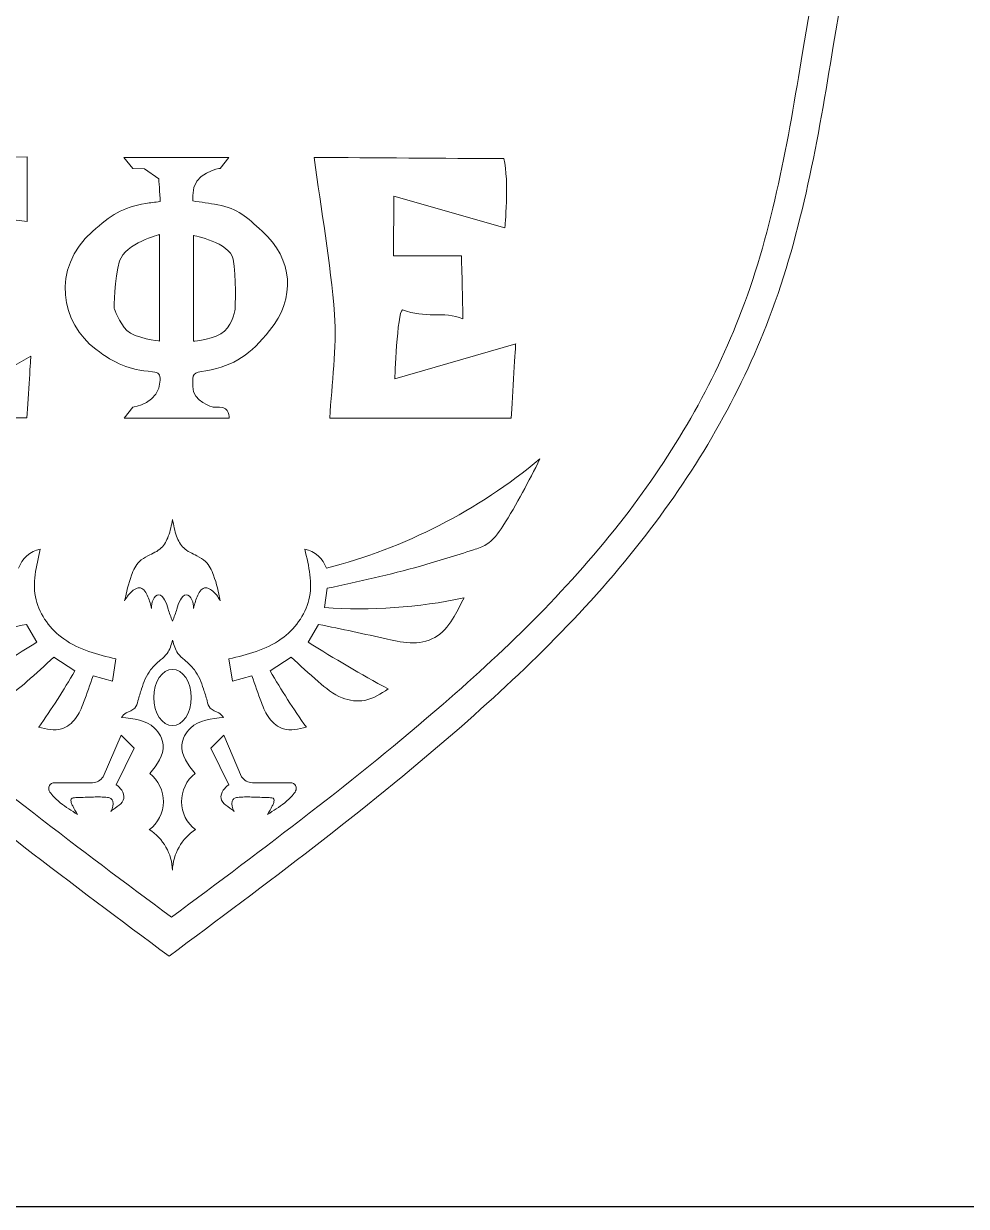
# Model space of a CAD drawing. Header units: inches. Extents: x 0 to 12, y 0 to 12.
# Drawn here: x 6.429 to 7.478, y 0 to 1.316 of the extents above; entities that cross this region are included whole.
import ezdxf

# ---------------------------------------------------------------- set-up
doc = ezdxf.new("R2010")
doc.units = ezdxf.units.IN
doc.header["$MEASUREMENT"] = 0

msp = doc.modelspace()

# ---------------------------------------------------------------- linework, layer by layer
at = {"color": 250, "lineweight": 0}
msp.add_line((7.3302, 1.2912), (7.4227, 1.8263), dxfattribs=at)
at = {"color": 5, "lineweight": 0}
for p, q in [((7.2959, 1.284), (7.3838, 1.7924)), ((6.7639, 0.6665), (6.7671, 0.6878)), ((6.444, 0.6279), (6.4323, 0.6477)), ((6.7457, 0.6279), (6.7575, 0.6477)), ((6.4861, 0.5959), (6.4629, 0.6112)), ((6.532, 0.6093), (6.5282, 0.5846)), ((6.6577, 0.6093), (6.6615, 0.5846)), ((6.7036, 0.5959), (6.7268, 0.6112)), ((6.5282, 0.5846), (6.5065, 0.5903)), ((6.6615, 0.5846), (6.6832, 0.5903)), ((6.5179, 0.4781), (6.5378, 0.5245)), ((6.5378, 0.5245), (6.5522, 0.51)), ((6.6519, 0.5245), (6.6375, 0.51)), ((6.6718, 0.4781), (6.6519, 0.5245)), ((6.5522, 0.51), (6.5322, 0.4692)), ((6.6375, 0.51), (6.6576, 0.4692)), ((6.4642, 0.4714), (6.5059, 0.4714)), ((6.7256, 0.4714), (6.6839, 0.4714))]:
    msp.add_line(p, q, dxfattribs=at)
msp.add_lwpolyline([(0, 0), (12, 0), (12, 12), (0, 12)], close=True)
for centre, radius, start, end in [((6.6166, 1.2955), 0.604, 284.3341, 309.8666), ((6.4541, 0.6998), 0.0322, 101.4674, 161.1937), ((6.7357, 0.6998), 0.0322, 18.8063, 78.5326), ((6.8041, 1.2156), 0.5506, 265.8076, 282.0733), ((5.6525, 1.8824), 1.4833, 298.2597, 302.2494), ((7.5372, 1.8824), 1.4833, 237.7506, 241.7403), ((5.8265, 0.9751), 0.7609, 324.5017, 330.1066), ((7.3633, 0.9751), 0.7609, 209.8934, 215.4983), ((6.5056, 0.4861), 0.0146, 271.0459, 327.1361), ((6.5456, 0.4506), 0.0392, 306.8379, 52.1804), ((6.6441, 0.4506), 0.0392, 127.8196, 233.1621), ((6.6841, 0.4861), 0.0146, 212.8639, 268.9541), ((6.5388, 0.3721), 0.0561, 1.9204, 57.3192), ((6.6509, 0.3721), 0.0561, 122.6808, 178.0796)]:
    msp.add_arc(centre, radius, start, end, dxfattribs=at)
msp.add_ellipse((6.5949, 0.5663), major_axis=(0, 0.0313), ratio=0.665933, dxfattribs=at)
for points, knots in [([(6.931, 1.7257), (6.9588, 1.7138), (6.9791, 1.6949), (6.9932, 1.6675), (7.0126, 1.63), (7.0214, 1.5907), (7.0214, 1.549), (7.0214, 1.5403), (7.02, 1.5315), (7.0192, 1.5228), (7.0198, 1.5145), (7.0225, 1.5057), (7.0206, 1.4979), (7.015, 1.4748), (7.0077, 1.4522), (7.0008, 1.4294), (6.999, 1.4236), (6.9965, 1.4182), (6.9943, 1.4126), (6.9837, 1.4012), (6.9731, 1.3898), (6.9626, 1.3783), (6.9622, 1.3779), (6.9625, 1.3768), (6.9624, 1.376), (6.9624, 1.376), (6.9625, 1.3762), (6.9625, 1.3762), (6.939, 1.3558), (6.909, 1.3513), (6.8805, 1.3437), (6.8721, 1.3414), (6.8628, 1.3417), (6.8538, 1.3417), (6.6995, 1.3416), (6.5452, 1.3415), (6.3909, 1.3419), (6.379, 1.3419), (6.3744, 1.3376), (6.3714, 1.3269), (6.3644, 1.302), (6.3561, 1.2776), (6.3489, 1.2528), (6.3464, 1.2442), (6.3428, 1.2408), (6.3331, 1.2408), (6.2102, 1.241), (6.0872, 1.2409), (5.9643, 1.2404), (5.9527, 1.2404), (5.9483, 1.2452), (5.9481, 1.2558), (5.9535, 1.2554), (5.9589, 1.2549), (5.9643, 1.2544), (5.9696, 1.2542), (5.9749, 1.2537), (5.9802, 1.2537), (6.0692, 1.2537), (6.1582, 1.2537), (6.2473, 1.2537), (6.2721, 1.2537), (6.2969, 1.2534), (6.3216, 1.2539), (6.3257, 1.254), (6.3321, 1.2565), (6.3332, 1.2594), (6.3442, 1.2904), (6.3543, 1.3216), (6.3646, 1.3528), (6.3694, 1.3533), (6.3742, 1.3541), (6.3791, 1.3541), (6.4368, 1.3542), (6.4946, 1.3541), (6.5524, 1.3541), (6.5567, 1.3541), (6.561, 1.3545), (6.5663, 1.3548), (6.5663, 1.3734), (6.5664, 1.3908), (6.5663, 1.4082), (6.566, 1.4448), (6.5657, 1.4814), (6.5653, 1.518), (6.5691, 1.5219), (6.5729, 1.5258), (6.5767, 1.5297), (6.5779, 1.5266), (6.5803, 1.5235), (6.5803, 1.5204), (6.5806, 1.4723), (6.5806, 1.4243), (6.5807, 1.3762), (6.5795, 1.3707), (6.5779, 1.3652), (6.5773, 1.3596), (6.5771, 1.358), (6.5795, 1.356), (6.5807, 1.3542), (6.6424, 1.3542), (6.7041, 1.3542), (6.7668, 1.3542), (6.7668, 1.3661), (6.7669, 1.3762), (6.7668, 1.3863), (6.7665, 1.4303), (6.7662, 1.4742), (6.7659, 1.5182), (6.7698, 1.5228), (6.7737, 1.5274), (6.7776, 1.5321), (6.7789, 1.529), (6.7812, 1.5259), (6.7812, 1.5228), (6.7815, 1.4754), (6.7816, 1.4279), (6.7817, 1.3805), (6.78, 1.3722), (6.7784, 1.3639), (6.7767, 1.3556), (6.7807, 1.3551), (6.7847, 1.3541), (6.7886, 1.3541), (6.8159, 1.3546), (6.8431, 1.3551), (6.8703, 1.3561), (6.929, 1.3583), (6.9734, 1.391), (6.9922, 1.4465), (7.0067, 1.4891), (7.0087, 1.533), (7.0045, 1.5776), (6.9989, 1.637), (6.9792, 1.6875), (6.9235, 1.7176), (6.926, 1.7203), (6.9285, 1.723), (6.931, 1.7257)], [0, 0, 0, 0, 1, 1, 1, 2, 2, 2, 3, 3, 3, 4, 4, 4, 5, 5, 5, 6, 6, 6, 7, 7, 7, 8, 8, 8, 9, 9, 9, 10, 10, 10, 11, 11, 11, 12, 12, 12, 13, 13, 13, 14, 14, 14, 15, 15, 15, 16, 16, 16, 17, 17, 17, 18, 18, 18, 19, 19, 19, 20, 20, 20, 21, 21, 21, 22, 22, 22, 23, 23, 23, 24, 24, 24, 25, 25, 25, 26, 26, 26, 27, 27, 27, 28, 28, 28, 29, 29, 29, 30, 30, 30, 31, 31, 31, 32, 32, 32, 33, 33, 33, 34, 34, 34, 35, 35, 35, 36, 36, 36, 37, 37, 37, 38, 38, 38, 39, 39, 39, 40, 40, 40, 41, 41, 41, 42, 42, 42, 43, 43, 43, 44, 44, 44, 45, 45, 45, 46, 46, 46, 46]), ([(6.5938, 0.3218), (6.491, 0.3983), (6.3107, 0.5325), (6.0855, 0.7519), (5.9396, 1.0013), (5.9075, 1.1861), (5.8916, 1.284)], [0, 0, 0, 0, 0.0808468, 0.1419248, 0.197496, 0.2597021, 0.2597021, 0.2597021, 0.2597021]), ([(6.5938, 0.3218), (6.6965, 0.3983), (6.8768, 0.5325), (7.102, 0.7519), (7.2479, 1.0013), (7.2801, 1.1861), (7.2959, 1.284)], [0, 0, 0, 0, 0.0808468, 0.1419248, 0.197496, 0.2597021, 0.2597021, 0.2597021, 0.2597021]), ([(6.7671, 0.6878), (6.8019, 0.6953), (6.8569, 0.7073), (6.9147, 0.7258), (6.9487, 0.7368), (6.9743, 0.7737), (6.9911, 0.8068), (7.0038, 0.8318)], [0, 0, 0, 0, 0.02753964, 0.04351363, 0.0474821, 0.05463243, 0.07669562, 0.07669562, 0.07669562, 0.07669562]), ([(6.5949, 0.7644), (6.5937, 0.7581), (6.5915, 0.7469), (6.5832, 0.7308), (6.5691, 0.7252), (6.5556, 0.7172), (6.547, 0.6987), (6.5437, 0.6835), (6.5416, 0.674)], [0, 0, 0, 0, 0.00496667, 0.00889983, 0.01334248, 0.01630321, 0.02086423, 0.02843291, 0.02843291, 0.02843291, 0.02843291]), ([(6.5949, 0.7644), (6.5961, 0.7581), (6.5982, 0.7469), (6.6065, 0.7308), (6.6206, 0.7252), (6.6341, 0.7172), (6.6428, 0.6987), (6.6461, 0.6835), (6.6481, 0.674)], [0, 0, 0, 0, 0.00496667, 0.00889983, 0.01334248, 0.01630321, 0.02086423, 0.02843291, 0.02843291, 0.02843291, 0.02843291]), ([(6.532, 0.6093), (6.5115, 0.6142), (6.4733, 0.6233), (6.4344, 0.675), (6.4432, 0.7123), (6.4477, 0.7314)], [0, 0, 0, 0, 0.01607831, 0.02987121, 0.04449574, 0.04449574, 0.04449574, 0.04449574]), ([(6.6577, 0.6093), (6.6783, 0.6142), (6.7165, 0.6233), (6.7553, 0.675), (6.7466, 0.7123), (6.7421, 0.7314)], [0, 0, 0, 0, 0.01607831, 0.02987121, 0.04449574, 0.04449574, 0.04449574, 0.04449574]), ([(6.5715, 0.6655), (6.5705, 0.6697), (6.5685, 0.6778), (6.5607, 0.6917), (6.5475, 0.6839), (6.5436, 0.6774), (6.5416, 0.674)], [0, 0, 0, 0, 0.00351206, 0.00679766, 0.00978558, 0.01288207, 0.01288207, 0.01288207, 0.01288207]), ([(6.6183, 0.6655), (6.6193, 0.6697), (6.6213, 0.6778), (6.6291, 0.6917), (6.6422, 0.6839), (6.6461, 0.6774), (6.6481, 0.674)], [0, 0, 0, 0, 0.00351206, 0.00679766, 0.00978558, 0.01288207, 0.01288207, 0.01288207, 0.01288207]), ([(6.4323, 0.6477), (6.4068, 0.6424), (6.3717, 0.6351), (6.3276, 0.6248), (6.2977, 0.6322), (6.2817, 0.6549), (6.2739, 0.6703), (6.2705, 0.6772)], [0, 0, 0, 0, 0.02023305, 0.02779216, 0.03497388, 0.04239776, 0.04841567, 0.04841567, 0.04841567, 0.04841567]), ([(6.5949, 0.6513), (6.5931, 0.6558), (6.5901, 0.6638), (6.5875, 0.674), (6.5799, 0.6836), (6.5717, 0.6746), (6.5716, 0.6686), (6.5715, 0.6655)], [0, 0, 0, 0, 0.00367448, 0.00651244, 0.00872326, 0.0109429, 0.0134626, 0.0134626, 0.0134626, 0.0134626]), ([(6.5949, 0.6513), (6.5966, 0.6558), (6.5997, 0.6638), (6.6023, 0.674), (6.6099, 0.6836), (6.618, 0.6746), (6.6182, 0.6686), (6.6183, 0.6655)], [0, 0, 0, 0, 0.00367448, 0.00651244, 0.00872326, 0.0109429, 0.0134626, 0.0134626, 0.0134626, 0.0134626]), ([(6.7575, 0.6477), (6.783, 0.6424), (6.818, 0.6351), (6.8622, 0.6248), (6.892, 0.6322), (6.9081, 0.6549), (6.9158, 0.6703), (6.9193, 0.6772)], [0, 0, 0, 0, 0.02023305, 0.02779216, 0.03497388, 0.04239776, 0.04841567, 0.04841567, 0.04841567, 0.04841567]), ([(6.5949, 0.6301), (6.5934, 0.6249), (6.591, 0.6162), (6.5802, 0.6069), (6.5677, 0.596), (6.5612, 0.5787), (6.5568, 0.5645), (6.5539, 0.5526), (6.5437, 0.5506), (6.5396, 0.546), (6.538, 0.5442)], [0, 0, 0, 0, 0.00412311, 0.00675957, 0.01082209, 0.01687384, 0.02044886, 0.02277519, 0.025562, 0.02745838, 0.02745838, 0.02745838, 0.02745838]), ([(6.5949, 0.6301), (6.5964, 0.6249), (6.5988, 0.6162), (6.6096, 0.6069), (6.622, 0.596), (6.6286, 0.5787), (6.633, 0.5645), (6.6359, 0.5526), (6.646, 0.5506), (6.6501, 0.546), (6.6518, 0.5442)], [0, 0, 0, 0, 0.00412311, 0.00675957, 0.01082209, 0.01687384, 0.02044886, 0.02277519, 0.025562, 0.02745838, 0.02745838, 0.02745838, 0.02745838]), ([(6.4629, 0.6112), (6.453, 0.6021), (6.4352, 0.5856), (6.4095, 0.5645), (6.3787, 0.56), (6.3632, 0.5704), (6.3548, 0.5759)], [0, 0, 0, 0, 0.01052872, 0.01884852, 0.02537562, 0.03288337, 0.03288337, 0.03288337, 0.03288337]), ([(6.7268, 0.6112), (6.7368, 0.6021), (6.7546, 0.5856), (6.7803, 0.5645), (6.811, 0.56), (6.8266, 0.5704), (6.8349, 0.5759)], [0, 0, 0, 0, 0.01052872, 0.01884852, 0.02537562, 0.03288337, 0.03288337, 0.03288337, 0.03288337]), ([(6.5065, 0.5903), (6.5031, 0.5804), (6.4974, 0.5643), (6.4887, 0.5423), (6.4701, 0.5274), (6.4547, 0.5311), (6.4459, 0.5333)], [0, 0, 0, 0, 0.00813648, 0.01321573, 0.01827977, 0.02485473, 0.02485473, 0.02485473, 0.02485473]), ([(6.6832, 0.5903), (6.6867, 0.5804), (6.6923, 0.5643), (6.7011, 0.5423), (6.7196, 0.5274), (6.7351, 0.5311), (6.7438, 0.5333)], [0, 0, 0, 0, 0.00813648, 0.01321573, 0.01827977, 0.02485473, 0.02485473, 0.02485473, 0.02485473]), ([(6.5697, 0.4816), (6.5776, 0.4918), (6.5904, 0.5083), (6.5729, 0.5405), (6.5517, 0.5427), (6.538, 0.5442)], [0, 0, 0, 0, 0.00906876, 0.01459213, 0.02458282, 0.02458282, 0.02458282, 0.02458282]), ([(6.6201, 0.4816), (6.6121, 0.4918), (6.5993, 0.5083), (6.6169, 0.5405), (6.6381, 0.5427), (6.6518, 0.5442)], [0, 0, 0, 0, 0.00906876, 0.01459213, 0.02458282, 0.02458282, 0.02458282, 0.02458282]), ([(6.4891, 0.4362), (6.4826, 0.4403), (6.4717, 0.4471), (6.4611, 0.4569), (6.4559, 0.465), (6.4591, 0.4712), (6.4628, 0.4713), (6.4642, 0.4714)], [0, 0, 0, 0, 0.00596177, 0.00986587, 0.01130521, 0.01296865, 0.01403095, 0.01403095, 0.01403095, 0.01403095]), ([(6.5322, 0.4692), (6.5345, 0.4674), (6.5391, 0.4636), (6.5436, 0.4496), (6.5317, 0.4444), (6.5264, 0.4397), (6.5263, 0.4395)], [0, 0, 0, 0, 0.002263082, 0.004672888, 0.009805081, 0.009973743, 0.009973743, 0.009973743, 0.009973743]), ([(6.6576, 0.4692), (6.6553, 0.4674), (6.6506, 0.4636), (6.6461, 0.4496), (6.658, 0.4444), (6.6633, 0.4397), (6.6635, 0.4395)], [0, 0, 0, 0, 0.002263082, 0.004672888, 0.009805081, 0.009973743, 0.009973743, 0.009973743, 0.009973743]), ([(6.7007, 0.4362), (6.7072, 0.4403), (6.718, 0.4471), (6.7287, 0.4569), (6.7338, 0.465), (6.7306, 0.4712), (6.727, 0.4713), (6.7256, 0.4714)], [0, 0, 0, 0, 0.00596177, 0.00986587, 0.01130521, 0.01296865, 0.01403095, 0.01403095, 0.01403095, 0.01403095]), ([(6.4891, 0.4362), (6.4872, 0.4394), (6.4847, 0.4437), (6.482, 0.4491), (6.4814, 0.4546), (6.4935, 0.4551), (6.5053, 0.4556), (6.5186, 0.4557), (6.5266, 0.4544), (6.5303, 0.4485), (6.5283, 0.4431), (6.5263, 0.4395)], [0, 0, 0, 0, 0.00278599, 0.00388366, 0.00486863, 0.00626844, 0.01134116, 0.01538852, 0.01640716, 0.01732059, 0.0203083, 0.0203083, 0.0203083, 0.0203083]), ([(6.7007, 0.4362), (6.7025, 0.4394), (6.7051, 0.4437), (6.7077, 0.4491), (6.7084, 0.4546), (6.6962, 0.4551), (6.6844, 0.4556), (6.6712, 0.4557), (6.6631, 0.4544), (6.6595, 0.4485), (6.6615, 0.4431), (6.6635, 0.4395)], [0, 0, 0, 0, 0.00278599, 0.00388366, 0.00486863, 0.00626844, 0.01134116, 0.01538852, 0.01640716, 0.01732059, 0.0203083, 0.0203083, 0.0203083, 0.0203083])]:
    msp.add_open_spline(points, degree=3, knots=knots, dxfattribs=at)
at = {"color": 250, "lineweight": 0}
for points in [[(6.591, 0.2784), (6.4829, 0.3589), (6.293, 0.5002), (6.056, 0.7311), (5.9025, 0.9936), (5.8686, 1.1882), (5.8519, 1.2912)], [(6.591, 0.2784), (6.6992, 0.3589), (6.889, 0.5002), (7.126, 0.7311), (7.2796, 0.9936), (7.3135, 1.1882), (7.3302, 1.2912)]]:
    msp.add_open_spline(points, degree=3, knots=[0, 0, 0, 0, 0.0808468, 0.1419248, 0.197496, 0.2597021, 0.2597021, 0.2597021, 0.2597021], dxfattribs=at)
at = {"color": 2, "lineweight": 0}
for points, knots in [([(6.3087, 1.1114), (6.3087, 1.1114), (6.3551, 1.0025), (6.3551, 1.0025), (6.3551, 1.0025), (6.2984, 0.9292), (6.2984, 0.9292), (6.2984, 0.9292), (6.4085, 0.9299), (6.4085, 0.9299), (6.4085, 0.9299), (6.4373, 0.9461), (6.4373, 0.9461), (6.4373, 0.9461), (6.4344, 0.9022), (6.4327, 0.8774), (6.3597, 0.8774), (6.2352, 0.8774), (6.2352, 0.8774), (6.2352, 0.8774), (6.2344, 0.9149), (6.2344, 0.9149), (6.2344, 0.9149), (6.2935, 1.0039), (6.2935, 1.0039), (6.2935, 1.0039), (6.2279, 1.1166), (6.2279, 1.1166), (6.2279, 1.1166), (6.2273, 1.1625), (6.2273, 1.1625), (6.2273, 1.1625), (6.4332, 1.1681), (6.4332, 1.1681), (6.4332, 1.1441), (6.4332, 1.12), (6.4333, 1.0959), (6.4333, 1.0959), (6.3087, 1.1114), (6.3087, 1.1114)], [0, 0, 0, 0, 1, 1, 1, 2, 2, 2, 3, 3, 3, 4, 4, 4, 5, 5, 5, 6, 6, 6, 7, 7, 7, 8, 8, 8, 9, 9, 9, 10, 10, 10, 11, 11, 11, 12, 12, 12, 13, 13, 13, 13]), ([(6.6574, 1.1674), (6.6574, 1.1674), (6.6479, 1.1552), (6.6479, 1.1552), (6.6479, 1.1552), (6.6172, 1.1512), (6.6174, 1.1251), (6.6174, 1.1233), (6.6174, 1.1215), (6.6174, 1.119), (6.6268, 1.1176), (6.6361, 1.1164), (6.6452, 1.1147), (6.6684, 1.1102), (6.677, 1.1011), (6.6946, 1.0852), (6.729, 1.0542), (6.7323, 1.0106), (6.703, 0.9747), (6.6816, 0.9483), (6.6649, 0.9357), (6.6321, 0.9299), (6.6173, 0.9273), (6.6172, 0.9277), (6.6174, 0.9125), (6.6175, 0.8955), (6.64, 0.8895), (6.64, 0.8895), (6.64, 0.8895), (6.6447, 0.8894), (6.6471, 0.8894), (6.6589, 0.8894), (6.6578, 0.8773), (6.6578, 0.8773), (6.6578, 0.8773), (6.5411, 0.8773), (6.5411, 0.8773), (6.5411, 0.8773), (6.5508, 0.8894), (6.5508, 0.8894), (6.5508, 0.8894), (6.5808, 0.8937), (6.5811, 0.9193), (6.5812, 0.9257), (6.5801, 0.9281), (6.5726, 0.9288), (6.5455, 0.9315), (6.5318, 0.9372), (6.5094, 0.954), (6.4714, 0.9824), (6.4587, 1.0434), (6.5059, 1.085), (6.5264, 1.1031), (6.5387, 1.1115), (6.5652, 1.1161), (6.5701, 1.1169), (6.575, 1.1174), (6.5813, 1.1182), (6.5808, 1.1266), (6.5796, 1.1434), (6.5796, 1.1434), (6.5796, 1.1434), (6.5636, 1.1548), (6.5636, 1.1548), (6.5636, 1.1548), (6.5509, 1.1552), (6.5509, 1.1552), (6.5509, 1.1552), (6.5409, 1.1674), (6.5409, 1.1674), (6.5409, 1.1674), (6.6574, 1.1674), (6.6574, 1.1674)], [0, 0, 0, 0, 1, 1, 1, 2, 2, 2, 3, 3, 3, 4, 4, 4, 5, 5, 5, 6, 6, 6, 7, 7, 7, 8, 8, 8, 9, 9, 9, 10, 10, 10, 11, 11, 11, 12, 12, 12, 13, 13, 13, 14, 14, 14, 15, 15, 15, 16, 16, 16, 17, 17, 17, 18, 18, 18, 19, 19, 19, 20, 20, 20, 21, 21, 21, 22, 22, 22, 23, 23, 23, 24, 24, 24, 24]), ([(6.9635, 1.1661), (6.9699, 1.1401), (6.9647, 1.089), (6.9647, 1.089), (6.9647, 1.089), (6.8413, 1.1244), (6.8413, 1.1244), (6.8413, 1.1244), (6.8409, 1.0578), (6.8409, 1.0578), (6.8409, 1.0578), (6.9164, 1.0578), (6.9164, 1.0578), (6.9164, 1.0578), (6.918, 1.0014), (6.918, 0.9879), (6.8969, 0.9967), (6.8758, 0.9875), (6.8508, 0.9979), (6.8448, 0.9942), (6.8423, 0.9209), (6.8423, 0.9209), (6.8423, 0.9209), (6.9768, 0.9599), (6.9768, 0.9599), (6.9768, 0.9599), (6.9733, 0.9016), (6.9719, 0.8771), (6.8975, 0.8771), (6.8277, 0.8771), (6.7699, 0.8771), (6.772, 0.9164), (6.778, 0.9549), (6.7752, 0.9926), (6.7708, 1.051), (6.7603, 1.109), (6.7524, 1.1672), (6.8168, 1.1672), (6.8991, 1.1661), (6.9635, 1.1661)], [0, 0, 0, 0, 1, 1, 1, 2, 2, 2, 3, 3, 3, 4, 4, 4, 5, 5, 5, 6, 6, 6, 7, 7, 7, 8, 8, 8, 9, 9, 9, 10, 10, 10, 11, 11, 11, 12, 12, 12, 13, 13, 13, 13]), ([(6.5805, 1.0815), (6.5805, 1.0815), (6.5425, 1.0719), (6.536, 1.0521), (6.5296, 1.0324), (6.5301, 0.9991), (6.5301, 0.9991), (6.5301, 0.9991), (6.5356, 0.9831), (6.5442, 0.9746), (6.5528, 0.9662), (6.5805, 0.963), (6.5805, 0.963), (6.5805, 0.963), (6.5805, 1.0815), (6.5805, 1.0815)], [0, 0, 0, 0, 1, 1, 1, 2, 2, 2, 3, 3, 3, 4, 4, 4, 5, 5, 5, 5]), ([(6.6181, 0.9628), (6.6198, 0.9628), (6.6429, 0.9651), (6.6528, 0.9741), (6.6627, 0.983), (6.6646, 0.9992), (6.6646, 0.9992), (6.6646, 0.9992), (6.666, 1.0352), (6.6624, 1.0541), (6.6587, 1.073), (6.6181, 1.0804), (6.6181, 1.0804), (6.6181, 1.0804), (6.6181, 1.0173), (6.6181, 0.9628)], [0, 0, 0, 0, 1, 1, 1, 2, 2, 2, 3, 3, 3, 4, 4, 4, 5, 5, 5, 5])]:
    msp.add_open_spline(points, degree=3, knots=knots, dxfattribs=at)

doc.saveas('drawing.dxf')
